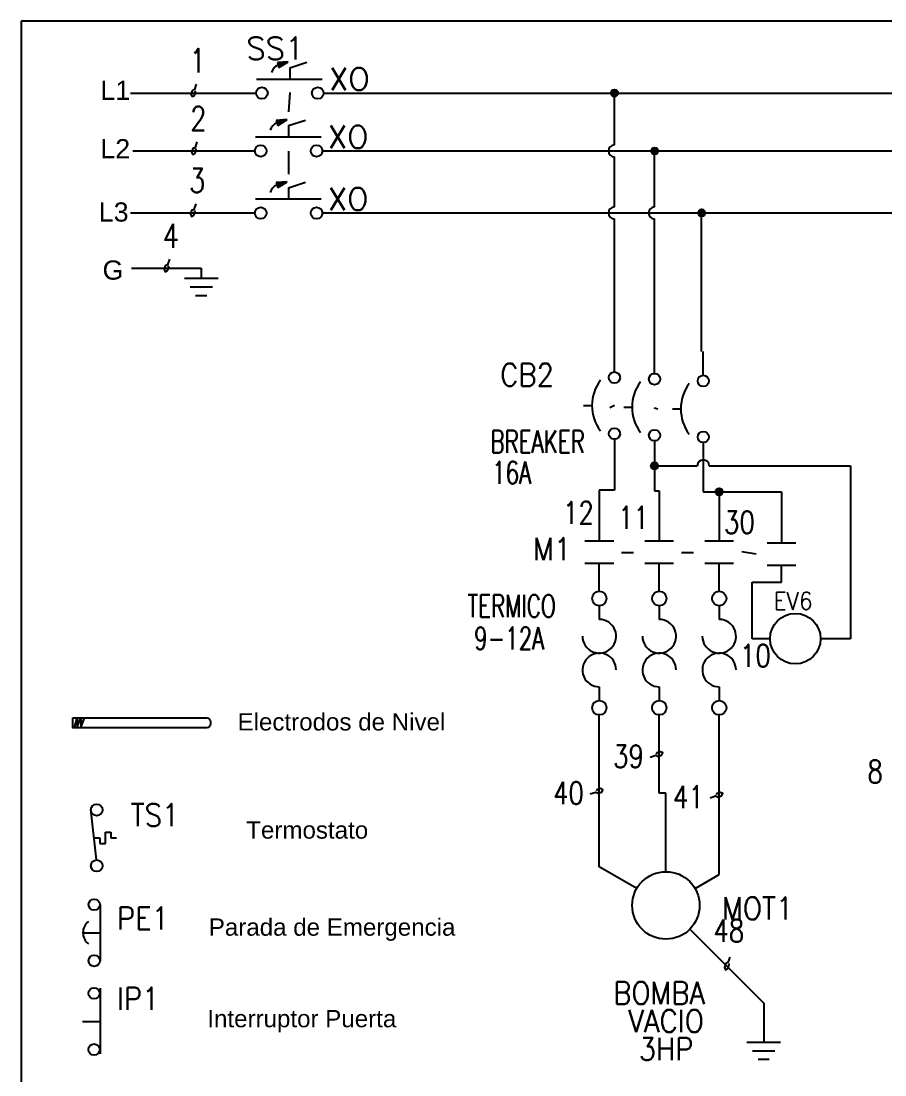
# Model space of a CAD drawing. Header units: inches. Extents: x 18.7 to 39.4, y 4.3 to 20.5.
# Drawn here: x 18.66 to 25.86, y 11.72 to 20.52 of the extents above; entities that cross this region are included whole.
import ezdxf
from ezdxf.enums import TextEntityAlignment as Align

# ---------------------------------------------------------------- set-up
doc = ezdxf.new("R2010")
doc.units = ezdxf.units.IN
doc.header["$MEASUREMENT"] = 0
doc.linetypes.add('HIDDEN2', pattern=[0.1875, 0.125, -0.0625])
for name, color, linetype in [('BLK_12AWG', 7, 'Continuous'), ('DESC', 250, 'Continuous'), ('DESCCHILD', 20, 'Continuous'), ('LINK', 9, 'Continuous'), ('MISC', 7, 'Continuous'), ('SYMS', 7, 'Continuous'), ('TAGS', 250, 'Continuous'), ('WIREFIXED', 7, 'Continuous'), ('WIRENO', 250, 'Continuous'), ('WIRES', 7, 'Continuous')]:
    doc.layers.add(name, color=color, linetype=linetype)
doc.styles.get("Standard").update_dxf_attribs({"font": 'arial.ttf'})
doc.styles.add('WD', font='romans.shx')

# ---------------------------------------------------------------- blocks, each defined once
blk = doc.blocks.new('WDDOT')
for radius in [0.03, 0.0187, 0.00929]:
    blk.add_circle((0, 0), radius)
blk = doc.blocks.new('VGND2')
for p, q in [((0.09375, 0), (-0.09375, 0)), ((-0.0625, -0.046875), (0.0625, -0.046875)), ((-0.03125, -0.09375), (0.03125, -0.09375))]:
    blk.add_line(p, q)
at = {"style": 'WD', "flags": 1}
blk.add_attdef('X2TERM01', (0, 0), '', height=0.01, dxfattribs=at)
blk = doc.blocks.new('WD_WNH')
at = {"linetype": 'Continuous', "style": 'WD', "width": 0.8}
blk.add_attdef('WIRENO', text='', height=0.125, dxfattribs=at).set_placement((0, 0.0625), align=Align.CENTER)
at = {"style": 'WD', "flags": 1}
for tag, p in [('W01USER', (0, 0.0781)), ('W02USER', (0, 0.0703)), ('W03USER', (0, 0.0625)), ('W04USER', (0, 0.0547)), ('W05USER', (0, 0.0469)), ('W06USER', (0, 0.0391)), ('W07USER', (0, 0.0312)), ('W08USER', (0, 0.0234)), ('W09USER', (0, 0.0156)), ('W10USER', (0, 0.0078))]:
    blk.add_attdef(tag, text='', height=0.005, dxfattribs=at).set_placement(p, align=Align.CENTER)
blk = doc.blocks.new('VCB1')
at = {"linetype": 'HIDDEN2'}
blk.add_line((-0.1712, 0), (-0.125, 0), dxfattribs=at)
for centre in [(0, 0.1562), (0, -0.1562)]:
    blk.add_circle(centre, 0.0312)
blk.add_arc((0.1094, 0), 0.2344, 143.1301, 216.8699)
at = {"style": 'WD'}
for tag, p, width in [('INST', (0.2188, 0.3883), 0.7), ('LOC', (0.2188, 0.2188), 0.7), ('TAG1', (0.1269, 0.0644), 0.9), ('XREF', (0.1287, -0.09), 0.7), ('DESC1', (0.1287, -0.242), 0.7), ('DESC2', (0.1287, -0.3893), 0.7)]:
    blk.add_attdef(tag, p, '', height=0.125, dxfattribs=dict(at, width=width))
at = {"linetype": 'Continuous', "style": 'WD'}
for tag, height, flags, p in [('TERM01', 0.125, 8, (-0.055, 0.2066)), ('MFG', 0.01, 9, (-0.1421, -0.0881)), ('CAT', 0.01, 9, (-0.1421, -0.0731))]:
    blk.add_attdef(tag, text='', height=height, dxfattribs=dict(at, flags=flags)).set_placement(p, align=Align.RIGHT)
at = {"style": 'WD', "width": 0.7}
blk.add_attdef('RATING1', text='', height=0.125, dxfattribs=at).set_placement((-0.1875, 0.0625), align=Align.RIGHT)
at = {"color": 7, "style": 'WD', "flags": 1}
for tag, p in [('X2TERM01', (0, 0.1875)), ('X8TERM02', (0, -0.1875))]:
    blk.add_attdef(tag, p, '', height=0.0125, dxfattribs=at)
at = {"color": 7, "style": 'WD'}
for tag, p in [('X4LINK', (-0.25, 0)), ('X1LINK', (0, 0))]:
    blk.add_attdef(tag, p, '', height=0.01, dxfattribs=at)
at = {"style": 'WD', "flags": 9}
for tag, p in [('FAMILY', (-0.1421, -0.0365)), ('CONTACT', (-0.1288, -0.1291))]:
    blk.add_attdef(tag, text='', height=0.01, dxfattribs=at).set_placement(p, align=Align.RIGHT)
at = {"linetype": 'Continuous', "style": 'WD', "flags": 9}
blk.add_attdef('ASSYCODE', text='', height=0.01, dxfattribs=at).set_placement((-0.1533, -0.1061), align=Align.CENTER)
at = {"linetype": 'Continuous', "style": 'WD', "flags": 8}
blk.add_attdef('TERM02', text='', height=0.125, dxfattribs=at).set_placement((-0.0407, -0.2134), align=Align.TOP_RIGHT)
blk = doc.blocks.new('*X53')
at = {"color": 0, "linetype": 'ByBlock'}
for p, q in [((0.0054, 0.1755), (0.0083, 0.1783)), ((0.0109, 0.1721), (0.0165, 0.1777)), ((0.0163, 0.1687), (0.0248, 0.1772)), ((0.0217, 0.1653), (0.0331, 0.1766)), ((0.0272, 0.1619), (0.0413, 0.176)), ((0.0326, 0.1585), (0.0496, 0.1754)), ((0.0381, 0.1551), (0.0579, 0.1749)), ((0.0435, 0.1517), (0.0572, 0.1654)), ((0.0489, 0.1483), (0.053, 0.1523))]:
    blk.add_line(p, q, dxfattribs=at)
blk = doc.blocks.new('HSS112L')
for p, q in [((-0.0091, 0.1742), (-0.0694, 0.17)), ((-0.0694, 0.17), (-0.0603, 0.1421)), ((-0.0603, 0.1421), (-0.0091, 0.1742)), ((0, 0.1406), (0.0938, 0.1719)), ((0, 0.1406), (0, 0.0781)), ((-0.1849, 0.0781), (0.1801, 0.0781))]:
    blk.add_line(p, q)
for centre in [(-0.1553, 0), (0.1553, 0)]:
    blk.add_circle(centre, 0.0322)
blk.add_arc((-0.043, 0.0975), 0.0621, 111.05742, 163.96153)
at = {"xscale": -1}
blk.add_blockref('*X53', (-0.0091, -0.0047), dxfattribs=at)
at = {"style": 'WD', "width": 0.7}
for tag, p in [('INST', (0, 0.9821)), ('LOC', (0, 0.8125)), ('DESC1', (0, 0.6562)), ('DESC2', (0, 0.5)), ('XREF', (0, -0.2188))]:
    blk.add_attdef(tag, text='', height=0.125, dxfattribs=at).set_placement(p, align=Align.CENTER)
at = {"style": 'WD'}
blk.add_attdef('TAG1', text='', height=0.125, dxfattribs=at).set_placement((0, 0.3438), align=Align.CENTER)
at = {"style": 'WD', "width": 0.7}
blk.add_attdef('POS1', text='', height=0.125, dxfattribs=at).set_placement((-0.125, 0.1719), align=Align.RIGHT)
blk.add_attdef('POS2', (0.125, 0.1719), '', height=0.125, dxfattribs=at)
at = {"style": 'WD'}
for tag, p, height in [('X2LINK', (0, 0.2188), 0.01), ('STATE', (0.2188, 0.0158), 0.125), ('X8LINK', (0, 0), 0.01)]:
    blk.add_attdef(tag, p, '', height=height, dxfattribs=at)
for tag, p, height, flags in [('CONTACT', (0.2047, 0.1357), 0.01, 1), ('FAMILY', (0.2047, 0.1523), 0.01, 9), ('X4TERM01', (-0.1875, 0), 0.0125, 1), ('X1TERM02', (0.1875, 0), 0.0125, 1)]:
    blk.add_attdef(tag, p, '', height=height, dxfattribs=dict(at, flags=flags))
at = {"linetype": 'Continuous', "style": 'WD', "flags": 9}
for tag, p in [('MFG', (0.2297, 0.1082)), ('CAT', (0.2318, 0.1205)), ('ASSYCODE', (0.2329, 0.0958))]:
    blk.add_attdef(tag, text='', height=0.01, dxfattribs=at).set_placement(p, align=Align.CENTER)
at = {"linetype": 'Continuous', "style": 'WD', "flags": 8}
blk.add_attdef('TERM01', text='', height=0.125, dxfattribs=at).set_placement((-0.25, -0.0314), align=Align.TOP_RIGHT)
blk.add_attdef('TERM02', text='', height=0.125, dxfattribs=at).set_placement((0.25, -0.0314), align=Align.TOP_LEFT)
blk = doc.blocks.new('VMS21OL')
at = {"linetype": 'Continuous'}
for p, q in [((-0.08, 0.0625), (0.08, 0.0625)), ((-0.08, -0.0625), (0.08, -0.0625))]:
    blk.add_line(p, q, dxfattribs=at)
for p, q in [((0, -0.2188), (0, -0.0625)), ((0, -0.2988), (0, -0.375)), ((0, -0.75), (0, -0.8262))]:
    blk.add_line(p, q)
for centre in [(0, -0.2587), (0, -0.8662)]:
    blk.add_circle(centre, 0.04, dxfattribs=at)
for centre, start, end in [((0, -0.4688), 180.00101, 90.00201), ((0, -0.6562), 0, 270.00104)]:
    blk.add_arc(centre, 0.0938, start, end)
at = {"style": 'WD'}
for tag, p, width in [('INST', (0.125, 0.2808), 0.7), ('LOC', (0.125, 0.1113), 0.7), ('TAG2', (0.1269, -0.045), 0.9), ('XREF', (0.1287, -0.2012), 0.7), ('DESC1', (0.1287, -0.3575), 0.7), ('DESC2', (0.1287, -0.5137), 0.7), ('DESC3', (0.1287, -0.67), 0.7)]:
    blk.add_attdef(tag, p, '', height=0.125, dxfattribs=dict(at, width=width))
at = {"linetype": 'Continuous', "style": 'WD', "width": 0.9, "flags": 8}
blk.add_attdef('TERM01', text='', height=0.125, dxfattribs=at).set_placement((-0.0312, 0.125), align=Align.RIGHT)
at = {"color": 7, "style": 'WD', "flags": 1}
for tag, p in [('X2TERM01', (0, 0.0625)), ('X8TERM02', (0, -0.9062))]:
    blk.add_attdef(tag, p, '', height=0.0125, dxfattribs=at)
at = {"style": 'WD'}
for tag, p, flags in [('FAMILY', (-0.1808, 0.0031), 9), ('CONTACT', (-0.1808, -0.0135), 1)]:
    blk.add_attdef(tag, p, '', height=0.01, dxfattribs=dict(at, flags=flags))
at = {"color": 7, "style": 'WD'}
for tag, p in [('X4LINK', (-0.1406, 0)), ('X1LINK', (0.125, 0))]:
    blk.add_attdef(tag, p, '', height=0.01, dxfattribs=at)
at = {"linetype": 'Continuous', "style": 'WD', "width": 0.9, "flags": 8}
blk.add_attdef('TERM02', text='', height=0.125, dxfattribs=at).set_placement((-0.0312, -0.9688), align=Align.TOP_RIGHT)
blk = doc.blocks.new('VMO13')
blk.add_circle((0, 0), 0.1875)
at = {"style": 'WD'}
for tag, p, width in [('INST', (0.318, 0.2634), 0.7), ('LOC', (0.318, 0.0937), 0.7), ('TAG1', (0.3125, -0.0789), 0.9)]:
    blk.add_attdef(tag, p, '', height=0.125, dxfattribs=dict(at, width=width))
at = {"style": 'WD', "flags": 9}
blk.add_attdef('FAMILY', text='', height=0.01, dxfattribs=at).set_placement((-0.0053, 0.1698), align=Align.CENTER)
at = {"style": 'WD', "flags": 1}
for tag, p in [('X2TERM02', (0, 0.1875)), ('X0TERM03', (-0.1624, 0.0937)), ('X0TERM01', (0.1624, 0.0937)), ('X0TERM04', (0.1326, -0.1326))]:
    blk.add_attdef(tag, p, '', height=0.0125, dxfattribs=at)
at = {"linetype": 'Continuous', "style": 'WD', "flags": 9}
blk.add_attdef('ASSYCODE', text='', height=0.01, dxfattribs=at).set_placement((0, 0.125), align=Align.CENTER)
at = {"linetype": 'Continuous', "style": 'WD', "flags": 1}
for tag, p in [('MFG', (0, 0.1404)), ('CAT', (0, 0.1593))]:
    blk.add_attdef(tag, text='', height=0.01, dxfattribs=at).set_placement(p, align=Align.MIDDLE)
at = {"style": 'WD'}
for tag, height, width, p in [('RATING1', 0.1, 0.8, (0, 0)), ('DESC1', 0.125, 0.9, (0.001, -0.5493)), ('DESC2', 0.125, 0.9, (0.001, -0.7055)), ('DESC3', 0.125, 0.9, (0.001, -0.8618)), ('RATING3', 0.125, 0.8, (0.001, -1.018)), ('RATING4', 0.125, 0.8, (0.001, -1.1743)), ('WDTAGALT', 0.125, 0.7, (0, -1.3437))]:
    blk.add_attdef(tag, text='', height=height, dxfattribs=dict(at, width=width)).set_placement(p, align=Align.CENTER)
at = {"style": 'WD', "width": 0.8}
blk.add_attdef('RATING2', text='', height=0.1, dxfattribs=at).set_placement((0, -0.0312), align=Align.TOP_CENTER)
blk = doc.blocks.new('VTS12')
at = {"linetype": 'Continuous'}
blk.add_line((-0.002, -0.1231), (-0.0326, 0.1594), dxfattribs=at)
for p, q in [((-0.0153, 0), (0.0168, 0)), ((0.0168, 0), (0.0168, -0.0312)), ((0.0481, -0.0312), (0.0481, 0.0312)), ((0.0481, 0.0312), (0.0793, 0.0312)), ((0.0793, 0.0312), (0.0793, 0)), ((0.0793, 0), (0.1106, 0)), ((0.0168, -0.0312), (0.0481, -0.0312))]:
    blk.add_line(p, q)
for centre in [(0, 0.1553), (0, -0.1553)]:
    blk.add_circle(centre, 0.0322)
at = {"style": 'WD'}
for tag, p, width in [('INST', (0.1894, 0.3902), 0.7), ('LOC', (0.1894, 0.2206), 0.7), ('TAG1', (0.1894, 0.0644), 0.9), ('XREF', (0.1912, -0.09), 0.7), ('DESC1', (0.1912, -0.242), 0.7), ('DESC2', (0.1912, -0.3982), 0.7), ('RATING1', (0.1875, -0.5545), 0.7), ('WDTAGALT', (0.1868, -0.7158), 0.7)]:
    blk.add_attdef(tag, p, '', height=0.125, dxfattribs=dict(at, width=width))
at = {"linetype": 'Continuous', "style": 'WD'}
for tag, height, flags, p in [('TERM01', 0.125, 8, (-0.055, 0.2066)), ('MFG', 0.01, 9, (-0.0796, -0.0881)), ('CAT', 0.01, 9, (-0.0796, -0.0731))]:
    blk.add_attdef(tag, text='', height=height, dxfattribs=dict(at, flags=flags)).set_placement(p, align=Align.RIGHT)
at = {"color": 7, "style": 'WD', "flags": 1}
for tag, p in [('X2TERM01', (0, 0.1875)), ('X8TERM02', (0, -0.1875))]:
    blk.add_attdef(tag, p, '', height=0.0125, dxfattribs=at)
at = {"color": 7, "style": 'WD'}
for tag, p in [('X4LINK', (-0.1094, 0)), ('X1LINK', (0.1562, 0))]:
    blk.add_attdef(tag, p, '', height=0.01, dxfattribs=at)
at = {"style": 'WD'}
for tag, flags, p in [('CONTACT', 1, (-0.0796, -0.0531)), ('FAMILY', 9, (-0.0796, -0.0365))]:
    blk.add_attdef(tag, text='', height=0.01, dxfattribs=dict(at, flags=flags)).set_placement(p, align=Align.RIGHT)
at = {"linetype": 'Continuous', "style": 'WD', "flags": 9}
blk.add_attdef('ASSYCODE', text='', height=0.01, dxfattribs=at).set_placement((-0.0938, -0.125), align=Align.CENTER)
at = {"linetype": 'Continuous', "style": 'WD', "flags": 8}
blk.add_attdef('TERM02', text='', height=0.125, dxfattribs=at).set_placement((-0.0407, -0.2134), align=Align.TOP_RIGHT)
blk = doc.blocks.new('VPB12M')
for p, q in [((0.0343, -0.1562), (0.0343, 0.1562)), ((-0.0646, 0), (0.0343, 0))]:
    blk.add_line(p, q)
for centre in [(0, 0.1562), (0, -0.1562)]:
    blk.add_circle(centre, 0.0312)
blk.add_arc((0.0156, 0), 0.0781, 126.8699, 233.1301)
at = {"style": 'WD'}
for tag, p, width in [('INST', (0.1269, 0.3434), 0.7), ('LOC', (0.1269, 0.1738), 0.7), ('TAG1', (0.1269, 0.0175), 0.9), ('XREF', (0.1287, -0.1369), 0.7), ('DESC1', (0.1287, -0.2889), 0.7), ('DESC2', (0.1287, -0.4451), 0.7)]:
    blk.add_attdef(tag, p, '', height=0.125, dxfattribs=dict(at, width=width))
at = {"linetype": 'Continuous', "style": 'WD'}
for tag, height, flags, p in [('TERM01', 0.125, 8, (-0.055, 0.2066)), ('MFG', 0.01, 9, (-0.1109, -0.0881)), ('CAT', 0.01, 9, (-0.1109, -0.0731))]:
    blk.add_attdef(tag, text='', height=height, dxfattribs=dict(at, flags=flags)).set_placement(p, align=Align.RIGHT)
at = {"color": 7, "style": 'WD', "flags": 1}
for tag, p in [('X2TERM01', (0, 0.1875)), ('X8TERM02', (0, -0.1875))]:
    blk.add_attdef(tag, p, '', height=0.0125, dxfattribs=at)
at = {"color": 7, "style": 'WD'}
for tag, p in [('X4LINK', (-0.1406, 0)), ('X1LINK', (0.125, 0))]:
    blk.add_attdef(tag, p, '', height=0.01, dxfattribs=at)
at = {"style": 'WD'}
for tag, flags, p in [('CONTACT', 1, (-0.1109, -0.0531)), ('FAMILY', 9, (-0.1109, -0.0365))]:
    blk.add_attdef(tag, text='', height=0.01, dxfattribs=dict(at, flags=flags)).set_placement(p, align=Align.RIGHT)
at = {"linetype": 'Continuous', "style": 'WD', "flags": 9}
blk.add_attdef('ASSYCODE', text='', height=0.01, dxfattribs=at).set_placement((-0.1247, -0.1056), align=Align.CENTER)
at = {"linetype": 'Continuous', "style": 'WD', "flags": 8}
blk.add_attdef('TERM02', text='', height=0.125, dxfattribs=at).set_placement((-0.0407, -0.2134), align=Align.TOP_RIGHT)
blk = doc.blocks.new('VPB12')
for p, q in [((0.0335, 0.1849), (0.0335, -0.1801)), ((-0.0644, 0), (0.0335, 0))]:
    blk.add_line(p, q)
for centre in [(0, 0.1562), (0, -0.1562)]:
    blk.add_circle(centre, 0.0312)
at = {"style": 'WD'}
for tag, p, width in [('INST', (0.1269, 0.3902), 0.7), ('LOC', (0.1269, 0.2206), 0.7), ('TAG1', (0.1269, 0.0644), 0.9), ('XREF', (0.1287, -0.09), 0.7), ('DESC1', (0.1287, -0.242), 0.7), ('DESC2', (0.1287, -0.3982), 0.7)]:
    blk.add_attdef(tag, p, '', height=0.125, dxfattribs=dict(at, width=width))
at = {"linetype": 'Continuous', "style": 'WD'}
for tag, height, flags, p in [('TERM01', 0.125, 8, (-0.055, 0.2223)), ('MFG', 0.01, 9, (0.0141, -0.0881)), ('CAT', 0.01, 9, (0.0141, -0.0731))]:
    blk.add_attdef(tag, text='', height=height, dxfattribs=dict(at, flags=flags)).set_placement(p, align=Align.RIGHT)
at = {"color": 7, "style": 'WD', "flags": 1}
for tag, p in [('X2TERM01', (0, 0.1875)), ('X8TERM02', (0, -0.1875))]:
    blk.add_attdef(tag, p, '', height=0.0125, dxfattribs=at)
at = {"color": 7, "style": 'WD'}
for tag, p in [('X4LINK', (-0.125, 0)), ('X1LINK', (0.125, 0))]:
    blk.add_attdef(tag, p, '', height=0.01, dxfattribs=at)
at = {"style": 'WD'}
for tag, flags, p in [('CONTACT', 1, (0.0141, -0.0531)), ('FAMILY', 9, (0.0141, -0.0365))]:
    blk.add_attdef(tag, text='', height=0.01, dxfattribs=dict(at, flags=flags)).set_placement(p, align=Align.RIGHT)
at = {"linetype": 'Continuous', "style": 'WD', "flags": 9}
blk.add_attdef('ASSYCODE', text='', height=0.01, dxfattribs=at).set_placement((-0.001, -0.1054), align=Align.CENTER)
at = {"linetype": 'Continuous', "style": 'WD', "flags": 8}
blk.add_attdef('TERM02', text='', height=0.125, dxfattribs=at).set_placement((-0.0407, -0.2291), align=Align.TOP_RIGHT)
blk = doc.blocks.new('Nivel')
at = {"layer": 'WIRENO'}
for p, q in [((103.38, 60.01), (103.74, 61.39)), ((103.74, 61.39), (103.74, 60.1)), ((103.74, 60.1), (104.25, 61.39)), ((104.25, 61.39), (104.25, 60.07)), ((104.25, 60.07), (104.74, 61.36))]:
    blk.add_line(p, q, dxfattribs=at)
blk.add_lwpolyline([(103.12, 61.39), (121.77, 61.39, -0.414214), (122.27, 60.89), (122.27, 60.54, -0.414214), (121.77, 60.04), (103.12, 60.04)], format="xyb", close=True, dxfattribs=at)
blk = doc.blocks.new('WD_WNV')
at = {"linetype": 'Continuous', "style": 'WD', "width": 0.8}
blk.add_attdef('WIRENO', text='', height=0.125, dxfattribs=at).set_placement((-0.05, 0), align=Align.MIDDLE_RIGHT)
at = {"style": 'WD', "flags": 1}
for tag, p in [('W01USER', (-0.0625, 0.0938)), ('W02USER', (-0.0625, 0.0859)), ('W03USER', (-0.0625, 0.0781)), ('W04USER', (-0.0625, 0.0703)), ('W05USER', (-0.0625, 0.0625)), ('W06USER', (-0.0625, 0.0547)), ('W07USER', (-0.0625, 0.0469)), ('W08USER', (-0.0625, 0.0391)), ('W09USER', (-0.0625, 0.0312)), ('W10USER', (-0.0625, 0.0234))]:
    blk.add_attdef(tag, text='', height=0.005, dxfattribs=at).set_placement(p, align=Align.CENTER)
blk = doc.blocks.new('VCR21')
at = {"linetype": 'Continuous'}
for p, q in [((-0.08, 0.0625), (0.08, 0.0625)), ((-0.08, -0.0625), (0.08, -0.0625))]:
    blk.add_line(p, q, dxfattribs=at)
at = {"style": 'WD'}
for tag, p, width in [('INST', (0.125, 0.279), 0.7), ('LOC', (0.125, 0.1094), 0.7), ('TAG2', (0.1269, -0.045), 0.9), ('XREF', (0.1287, -0.1994), 0.7), ('DESC1', (0.1287, -0.3514), 0.7), ('DESC2', (0.1287, -0.4987), 0.7), ('DESC3', (0.1287, -0.646), 0.7)]:
    blk.add_attdef(tag, p, '', height=0.125, dxfattribs=dict(at, width=width))
at = {"linetype": 'Continuous', "style": 'WD', "width": 0.9, "flags": 8}
blk.add_attdef('TERM01', text='', height=0.125, dxfattribs=at).set_placement((-0.0312, 0.125), align=Align.RIGHT)
at = {"color": 7, "style": 'WD', "flags": 1}
for tag, p in [('X2TERM01', (0, 0.0625)), ('X8TERM02', (0, -0.0625))]:
    blk.add_attdef(tag, p, '', height=0.0125, dxfattribs=at)
at = {"style": 'WD'}
for tag, p, flags in [('FAMILY', (-0.1808, 0.0031), 9), ('CONTACT', (-0.1808, -0.0135), 1)]:
    blk.add_attdef(tag, p, '', height=0.01, dxfattribs=dict(at, flags=flags))
at = {"color": 7, "style": 'WD'}
for tag, p in [('X4LINK', (-0.1406, 0)), ('X1LINK', (0.125, 0))]:
    blk.add_attdef(tag, p, '', height=0.01, dxfattribs=at)
at = {"linetype": 'Continuous', "style": 'WD', "width": 0.9, "flags": 8}
blk.add_attdef('TERM02', text='', height=0.125, dxfattribs=at).set_placement((-0.0312, -0.125), align=Align.TOP_RIGHT)
blk = doc.blocks.new('HCR1')
blk.add_circle((0, 0), 0.1562)
at = {"style": 'WD'}
for tag, height, width, p in [('INST', 0.0625, 0.7, (0.0055, 0.4286)), ('LOC', 0.0625, 0.7, (0.0055, 0.3438)), ('TAG1', 0.1094, 0.9, (0, 0.2024))]:
    blk.add_attdef(tag, text='', height=height, dxfattribs=dict(at, width=width)).set_placement(p, align=Align.CENTER)
at = {"linetype": 'Continuous', "style": 'WD', "flags": 9}
blk.add_attdef('ASSYCODE', text='', height=0.01, dxfattribs=at).set_placement((0, 0.125), align=Align.CENTER)
at = {"style": 'WD', "flags": 9}
blk.add_attdef('FAMILY', text='', height=0.01, dxfattribs=at).set_placement((-0.0053, 0.1698), align=Align.CENTER)
at = {"linetype": 'Continuous', "style": 'WD', "flags": 1}
for tag, p in [('MFG', (0, 0.1404)), ('CAT', (0, 0.1593))]:
    blk.add_attdef(tag, text='', height=0.01, dxfattribs=at).set_placement(p, align=Align.MIDDLE)
at = {"style": 'WD'}
for tag, p, height, width in [('DESC1', (1.126, 0.0601), 0.1094, 0.9), ('DESC2', (1.126, -0.0828), 0.1094, 0.9), ('DESC3', (1.126, -0.2256), 0.1094, 0.9), ('XREFNO', (1.3251, -0.3928), 0.0938, 0.8), ('XREFNC', (1.3151, -0.5165), 0.0938, 0.8)]:
    blk.add_attdef(tag, p, '', height=height, dxfattribs=dict(at, width=width))
at = {"style": 'WD', "flags": 1}
for tag, p in [('X4TERM01', (-0.1562, 0)), ('X1TERM02', (0.1562, 0))]:
    blk.add_attdef(tag, p, '', height=0.0109, dxfattribs=at)
at = {"linetype": 'Continuous', "style": 'WD'}
blk.add_attdef('TERM01', text='', height=0.0625, dxfattribs=at).set_placement((-0.2, -0.0349), align=Align.TOP_RIGHT)
blk.add_attdef('TERM02', text='', height=0.0625, dxfattribs=at).set_placement((0.2, -0.0349), align=Align.TOP_LEFT)
at = {"style": 'WD', "width": 0.8, "flags": 8}
for tag, p in [('NO', (1.1233, -0.3928)), ('NC', (1.1207, -0.5165))]:
    blk.add_attdef(tag, p, '', height=0.0938, dxfattribs=at)

msp = doc.modelspace()

# ---------------------------------------------------------------- linework, layer by layer
at = {"color": 7, "linetype": 'Continuous'}
for p, q in [((39.4087, 20.5161), (18.6587, 20.5161)), ((18.6587, 20.5161), (18.6587, 4.3311))]:
    msp.add_line(p, q, dxfattribs=at)
at = {"layer": 'BLK_12AWG'}
for p, q in [((19.5714, 19.9155), (20.6192, 19.9155)), ((21.1817, 19.9155), (37.9464, 19.9155)), ((23.6075, 19.4822), (23.6075, 19.9155)), ((19.591, 19.4322), (20.6094, 19.4322)), ((21.1719, 19.4322), (37.966, 19.4322)), ((23.9436, 18.9655), (23.9436, 19.4322)), ((23.6075, 18.9655), (23.6075, 19.3822)), ((19.5714, 18.9155), (20.6094, 18.9155)), ((21.1719, 18.9155), (37.9464, 18.9155)), ((24.3356, 18.8809), (24.3356, 18.9155)), ((23.6075, 17.6506), (23.6075, 18.8655)), ((23.9436, 17.7058), (23.9436, 18.8655)), ((24.3353, 17.7599), (24.3353, 18.8809)), ((23.6082, 17.5892), (23.6082, 17.7158)), ((23.9424, 17.5756), (23.9424, 17.7058)), ((24.3493, 17.5614), (24.3493, 17.7599))]:
    msp.add_line(p, q, dxfattribs=at)
for centre in [(23.6075, 19.4322), (23.6075, 18.9155), (23.9436, 18.9155)]:
    msp.add_arc(centre, 0.05, 90, 270, dxfattribs=at)
at = {"layer": 'LINK'}
for points in [[(20.9, 19.92), (20.89, 19.76)], [(20.89, 19.43), (20.89, 19.24)], [(23.61, 17.31), (23.57, 17.29)], [(23.94, 17.29), (23.97, 17.28)], [(23.6681, 16.0818), (23.7681, 16.0818)], [(24.1681, 16.0818), (24.2681, 16.0818)], [(24.67, 16.09), (24.79, 16.07)]]:
    msp.add_lwpolyline(points, dxfattribs=at)
at = {"layer": 'WIREFIXED'}
for points in [[(23.907, 14.3753), (23.9524, 14.3904), (23.9721, 14.3805), (24.0018, 14.3904), (24.0117, 14.4102), (23.9919, 14.42), (23.9623, 14.4102), (23.9573, 14.4003)], [(23.407, 14.068), (23.4524, 14.0831), (23.4721, 14.0733), (23.5018, 14.0831), (23.5117, 14.1029), (23.4919, 14.1128), (23.4623, 14.1029), (23.4573, 14.093)], [(24.407, 14.036), (24.4524, 14.0511), (24.4721, 14.0412), (24.5018, 14.0511), (24.5117, 14.0709), (24.4919, 14.0808), (24.4623, 14.0709), (24.4573, 14.061)], [(24.5697, 12.7059), (24.5546, 12.6606), (24.5348, 12.6507), (24.5249, 12.621), (24.5348, 12.6013), (24.5546, 12.6111), (24.5644, 12.6408), (24.5595, 12.6507)]]:
    msp.add_lwpolyline(points, dxfattribs=at)
at = {"layer": 'WIRENO'}
for points in [[(20.1203, 19.9905), (20.1052, 19.9452), (20.0855, 19.9354), (20.0757, 19.9059), (20.0855, 19.8863), (20.1052, 19.8961), (20.115, 19.9255), (20.1101, 19.9354)], [(20.1252, 19.5072), (20.1101, 19.4619), (20.0904, 19.452), (20.0806, 19.4226), (20.0904, 19.4029), (20.1101, 19.4128), (20.1199, 19.4422), (20.115, 19.452)], [(20.1154, 18.9905), (20.1003, 18.9452), (20.0806, 18.9354), (20.0708, 18.9059), (20.0806, 18.8863), (20.1003, 18.8961), (20.1101, 18.9255), (20.1052, 18.9354)], [(19.8957, 18.5283), (19.8806, 18.483), (19.8609, 18.4731), (19.8511, 18.4437), (19.8609, 18.424), (19.8806, 18.4339), (19.8904, 18.4633), (19.8855, 18.4731)]]:
    msp.add_lwpolyline(points, dxfattribs=at)
at = {"layer": 'WIRES'}
for p, q in [((19.5798, 18.4533), (20.1616, 18.4533)), ((20.1616, 18.4533), (20.1616, 18.368)), ((23.6082, 17.0267), (23.6082, 16.6035)), ((23.9424, 17.0131), (23.9424, 16.5967)), ((24.3493, 16.9989), (24.3493, 16.5896)), ((23.9424, 16.8048), (24.2993, 16.8048)), ((24.3993, 16.8048), (25.5781, 16.8048)), ((25.5781, 16.8048), (25.5781, 15.3634)), ((23.6082, 16.6035), (23.482, 16.6035)), ((23.482, 16.6035), (23.482, 16.1804)), ((23.9424, 16.5967), (23.982, 16.5967)), ((23.982, 16.5967), (23.982, 16.1804)), ((24.3493, 16.5896), (24.482, 16.5896)), ((24.482, 16.5896), (24.482, 16.1804)), ((24.482, 16.5896), (25.0025, 16.5896)), ((25.0025, 16.5896), (25.0025, 16.1635)), ((25.0025, 15.8358), (25.0025, 15.976)), ((24.7562, 15.3634), (24.7562, 15.8358)), ((24.7562, 15.8358), (25.0025, 15.8358)), ((24.9062, 15.3634), (24.7562, 15.3634)), ((25.5781, 15.3634), (25.3281, 15.3634)), ((23.482, 13.4588), (23.482, 14.7273)), ((23.982, 14.0733), (23.982, 14.7273)), ((24.482, 13.3947), (24.482, 14.7273)), ((24.0375, 14.0733), (23.982, 14.0733)), ((24.0375, 13.4193), (24.0375, 14.0733)), ((23.7939, 13.2787), (23.482, 13.4588)), ((24.2811, 13.2787), (24.482, 13.3947)), ((24.2364, 12.9392), (24.853, 12.3226)), ((24.853, 12.3226), (24.853, 11.9945))]:
    msp.add_line(p, q, dxfattribs=at)
msp.add_arc((24.3493, 16.8048), 0.05, 0, 180, dxfattribs=at)

# ---------------------------------------------------------------- block references
at = {"layer": 'SYMS'}
ref = msp.add_blockref('HSS112L', (20.9004, 19.9155), dxfattribs=dict(at, xscale=1.5, yscale=1.5, zscale=1.5))
ref.add_attrib('STATE', 'XO', (21.2285, 19.9392), dxfattribs={"layer": 'MISC', "height": 0.1875, "style": 'WD'})
ref.add_attrib('TAG1', 'SS1', dxfattribs={"layer": 'TAGS', "height": 0.1875, "style": 'WD'}).set_placement((20.7795, 20.195), align=Align.CENTER)
for p in [(23.6075, 19.9155), (23.9436, 19.4322), (24.3356, 18.9155), (23.9424, 16.8048), (24.482, 16.5896)]:
    msp.add_blockref('WDDOT', p, dxfattribs=at)
ref = msp.add_blockref('HSS112L', (20.8906, 19.4326), dxfattribs=dict(at, xscale=1.5, yscale=1.5, zscale=1.5))
ref.add_attrib('STATE', 'XO', (21.2187, 19.4562), dxfattribs={"layer": 'MISC', "height": 0.1875, "style": 'WD'})
ref = msp.add_blockref('HSS112L', (20.8906, 18.9145), dxfattribs=dict(at, xscale=1.5, yscale=1.5, zscale=1.5))
ref.add_attrib('STATE', 'XO', (21.2187, 18.9382), dxfattribs={"layer": 'MISC', "height": 0.1875, "style": 'WD'})
at = {"layer": 'SYMS', "xscale": 1.5, "yscale": 1.5, "zscale": 1.5}
for name, p in [('VGND2', (20.1616, 18.368)), ('VCB1', (23.9424, 17.2944)), ('VCB1', (24.3493, 17.2801)), ('VMS21OL', (23.982, 16.0866)), ('VMS21OL', (24.482, 16.0866)), ('VCR21', (25.0025, 16.0697)), ('VGND2', (24.853, 11.9945))]:
    msp.add_blockref(name, p, dxfattribs=at)
at = {"layer": 'SYMS'}
ref = msp.add_blockref('VCB1', (23.6082, 17.308), dxfattribs=dict(at, xscale=1.5, yscale=1.5, zscale=1.5))
ref.add_attrib('DESC2', '16A', (22.5875, 16.6553), dxfattribs={"layer": 'DESC', "height": 0.1875, "style": 'WD', "width": 0.7})
ref.add_attrib('DESC1', 'BREAKER', (22.5739, 16.9137), dxfattribs={"layer": 'DESC', "height": 0.1875, "style": 'WD', "width": 0.7})
ref.add_attrib('TAG1', 'CB2', (22.6556, 17.4711), dxfattribs={"layer": 'TAGS', "height": 0.1875, "style": 'WD', "width": 0.9})
ref = msp.add_blockref('VMS21OL', (23.482, 16.0866), dxfattribs=dict(at, xscale=1.5, yscale=1.5, zscale=1.5))
ref.add_attrib('DESC2', '9-12A', (22.4383, 15.2726), dxfattribs={"layer": 'DESCCHILD', "height": 0.1875, "style": 'WD', "width": 0.7})
ref.add_attrib('DESC1', 'TERMICO', (22.3821, 15.5423), dxfattribs={"layer": 'DESCCHILD', "height": 0.1875, "style": 'WD', "width": 0.7})
ref.add_attrib('TAG2', 'M1', (22.9288, 16.0175), dxfattribs={"layer": 'TAGS', "height": 0.1875, "style": 'WD', "width": 0.9})
ref = msp.add_blockref('HCR1', (25.1171, 15.3634), dxfattribs=dict(at, xscale=1.35, yscale=1.35, zscale=1.35))
ref.add_attrib('TAG1', 'EV6', dxfattribs={"layer": 'TAGS', "color": 250, "height": 0.14766, "style": 'WD', "width": 0.9}).set_placement((25.0987, 15.6046), align=Align.CENTER)
ref = msp.add_blockref('VTS12', (19.2897, 13.7017), dxfattribs=dict(at, xscale=1.5, yscale=1.5, zscale=1.5))
ref.add_attrib('TAG1', 'TS1', (19.5739, 13.7983), dxfattribs={"layer": 'TAGS', "color": 250, "height": 0.1875, "style": 'WD', "width": 0.9})
ref = msp.add_blockref('VMO13', (24.0375, 13.1381), dxfattribs=dict(at, xscale=1.5, yscale=1.5, zscale=1.5))
ref.add_attrib('DESC3', '3HP', dxfattribs={"layer": 'DESC', "height": 0.1875, "style": 'WD', "width": 0.9}).set_placement((24.0391, 11.8454), align=Align.CENTER)
ref.add_attrib('DESC1', 'BOMBA ', dxfattribs={"layer": 'DESC', "height": 0.1875, "style": 'WD', "width": 0.9}).set_placement((24.0391, 12.3141), align=Align.CENTER)
ref.add_attrib('DESC2', 'VACIO', dxfattribs={"layer": 'DESC', "height": 0.1875, "style": 'WD', "width": 0.9}).set_placement((24.0391, 12.0798), align=Align.CENTER)
ref.add_attrib('TAG1', 'MOT1', (24.5063, 13.0198), dxfattribs={"layer": 'TAGS', "height": 0.1875, "style": 'WD', "width": 0.9})
ref = msp.add_blockref('VPB12M', (19.2684, 12.9101), dxfattribs=dict(at, xscale=1.5, yscale=1.5, zscale=1.5))
ref.add_attrib('TAG1', 'PE1', (19.4589, 12.9364), dxfattribs={"layer": 'TAGS', "color": 250, "height": 0.1875, "style": 'WD', "width": 0.9})
ref = msp.add_blockref('VPB12', (19.2681, 12.17), dxfattribs=dict(at, xscale=1.5, yscale=1.5, zscale=1.5))
ref.add_attrib('TAG1', 'IP1', (19.4585, 12.2666), dxfattribs={"layer": 'TAGS', "color": 250, "height": 0.1875, "style": 'WD', "width": 0.9})
at = {"layer": 'WIREFIXED'}
ref = msp.add_blockref('WD_WNV', (23.5645, 16.4317), dxfattribs=dict(at, xscale=1.5, yscale=1.5, zscale=1.5))
ref.add_attrib('WIRENOF', '12', dxfattribs={"linetype": 'Continuous', "height": 0.1875, "style": 'WD', "width": 0.8}).set_placement((23.4361, 16.4139), align=Align.MIDDLE_RIGHT)
ref = msp.add_blockref('WD_WNV', (24.0238, 16.3921), dxfattribs=dict(at, xscale=1.5, yscale=1.5, zscale=1.5))
ref.add_attrib('WIRENOF', '11', dxfattribs={"linetype": 'Continuous', "height": 0.1875, "style": 'WD', "width": 0.8}).set_placement((23.8954, 16.3743), align=Align.MIDDLE_RIGHT)
ref = msp.add_blockref('WD_WNV', (24.9074, 16.3525), dxfattribs=dict(at, xscale=1.5, yscale=1.5, zscale=1.5))
ref.add_attrib('WIRENOF', '30', dxfattribs={"linetype": 'Continuous', "height": 0.1875, "style": 'WD', "width": 0.8}).set_placement((24.779, 16.3347), align=Align.MIDDLE_RIGHT)
ref = msp.add_blockref('WD_WNV', (23.982, 14.4003), dxfattribs=dict(at, xscale=1.5, yscale=1.5, zscale=1.5))
ref.add_attrib('WIRENOF', '39', dxfattribs={"linetype": 'Continuous', "height": 0.1875, "style": 'WD', "width": 0.8}).set_placement((23.8537, 14.3825), align=Align.MIDDLE_RIGHT)
ref = msp.add_blockref('WD_WNV', (25.9753, 14.2729), dxfattribs=dict(at, xscale=1.5, yscale=1.5, zscale=1.5))
ref.add_attrib('WIRENOF', '8', dxfattribs={"linetype": 'Continuous', "height": 0.1875, "style": 'WD', "width": 0.8}).set_placement((25.847, 14.2551), align=Align.MIDDLE_RIGHT)
ref = msp.add_blockref('WD_WNV', (23.482, 14.093), dxfattribs=dict(at, xscale=1.5, yscale=1.5, zscale=1.5))
ref.add_attrib('WIRENOF', '40', dxfattribs={"linetype": 'Continuous', "height": 0.1875, "style": 'WD', "width": 0.8}).set_placement((23.3537, 14.0752), align=Align.MIDDLE_RIGHT)
ref = msp.add_blockref('WD_WNV', (24.482, 14.061), dxfattribs=dict(at, xscale=1.5, yscale=1.5, zscale=1.5))
ref.add_attrib('WIRENOF', '41', dxfattribs={"linetype": 'Continuous', "height": 0.1875, "style": 'WD', "width": 0.8}).set_placement((24.3537, 14.0432), align=Align.MIDDLE_RIGHT)
ref = msp.add_blockref('WD_WNH', (24.5447, 12.6309), dxfattribs=dict(at, xscale=1.5, yscale=1.5, zscale=1.5))
ref.add_attrib('WIRENOF', '48', dxfattribs={"linetype": 'Continuous', "height": 0.1875, "style": 'WD', "width": 0.8}).set_placement((24.5625, 12.778), align=Align.BOTTOM_CENTER)
at = {"layer": 'WIRENO'}
ref = msp.add_blockref('WD_WNH', (20.0953, 19.9155), dxfattribs=at)
ref.add_attrib('WIRENO', '1', dxfattribs={"linetype": 'Continuous', "height": 0.2, "style": 'WD', "width": 0.8}).set_placement((20.1321, 20.0261), align=Align.BOTTOM_CENTER)
ref = msp.add_blockref('WD_WNH', (20.1002, 19.4322), dxfattribs=at)
ref.add_attrib('WIRENO', '2', dxfattribs={"linetype": 'Continuous', "height": 0.2, "style": 'WD', "width": 0.8}).set_placement((20.137, 19.5428), align=Align.BOTTOM_CENTER)
ref = msp.add_blockref('WD_WNH', (20.0904, 18.9155), dxfattribs=at)
ref.add_attrib('WIRENO', '3', dxfattribs={"linetype": 'Continuous', "height": 0.2, "style": 'WD', "width": 0.8}).set_placement((20.1272, 19.0261), align=Align.BOTTOM_CENTER)
ref = msp.add_blockref('WD_WNH', (19.8707, 18.4533), dxfattribs=at)
ref.add_attrib('WIRENO', '4', dxfattribs={"linetype": 'Continuous', "height": 0.2, "style": 'WD', "width": 0.8}).set_placement((19.9076, 18.5639), align=Align.BOTTOM_CENTER)
ref = msp.add_blockref('WD_WNV', (25.0781, 15.2774), dxfattribs=dict(at, xscale=1.5, yscale=1.5, zscale=1.5))
ref.add_attrib('WIRENO', '10', dxfattribs={"linetype": 'Continuous', "height": 0.1875, "style": 'WD', "width": 0.8}).set_placement((24.9123, 15.2222), align=Align.MIDDLE_RIGHT)
at = {"layer": 'WIRENO', "xscale": 0.06, "yscale": 0.06, "zscale": 0.06}
msp.add_blockref('Nivel', (12.902, 11.0182), dxfattribs=at)

# ---------------------------------------------------------------- texts
at = {"attachment_point": 1}
for s, width, gutter_width, insert, char_height in [('L1', 0.371937, 0.05, (19.3203, 20.0189), 0.16), ('L2', 0.371937, 0.05, (19.3203, 19.5313), 0.16), ('L3', 0.371937, 0.05, (19.3068, 19.0032), 0.16), ('G', 0.371937, 0.05, (19.3383, 18.5187), 0.16), ('\\A1;Electrodos de Nivel', 44.870799, 1, (20.4644, 14.7414), 0.144), ('\\A1;Termostato', 44.870799, 1, (20.5368, 13.839), 0.144), ('\\A1;Parada de Emergencia', 44.870799, 1, (20.2244, 13.0292), 0.144), ('\\A1;Interruptor Puerta', 44.870799, 1, (20.2122, 12.2652), 0.144)]:
    msp.add_mtext_dynamic_manual_height_columns(s, width=width, gutter_width=gutter_width, heights=[0], dxfattribs=dict(at, insert=insert, char_height=char_height))

doc.saveas('drawing.dxf')
